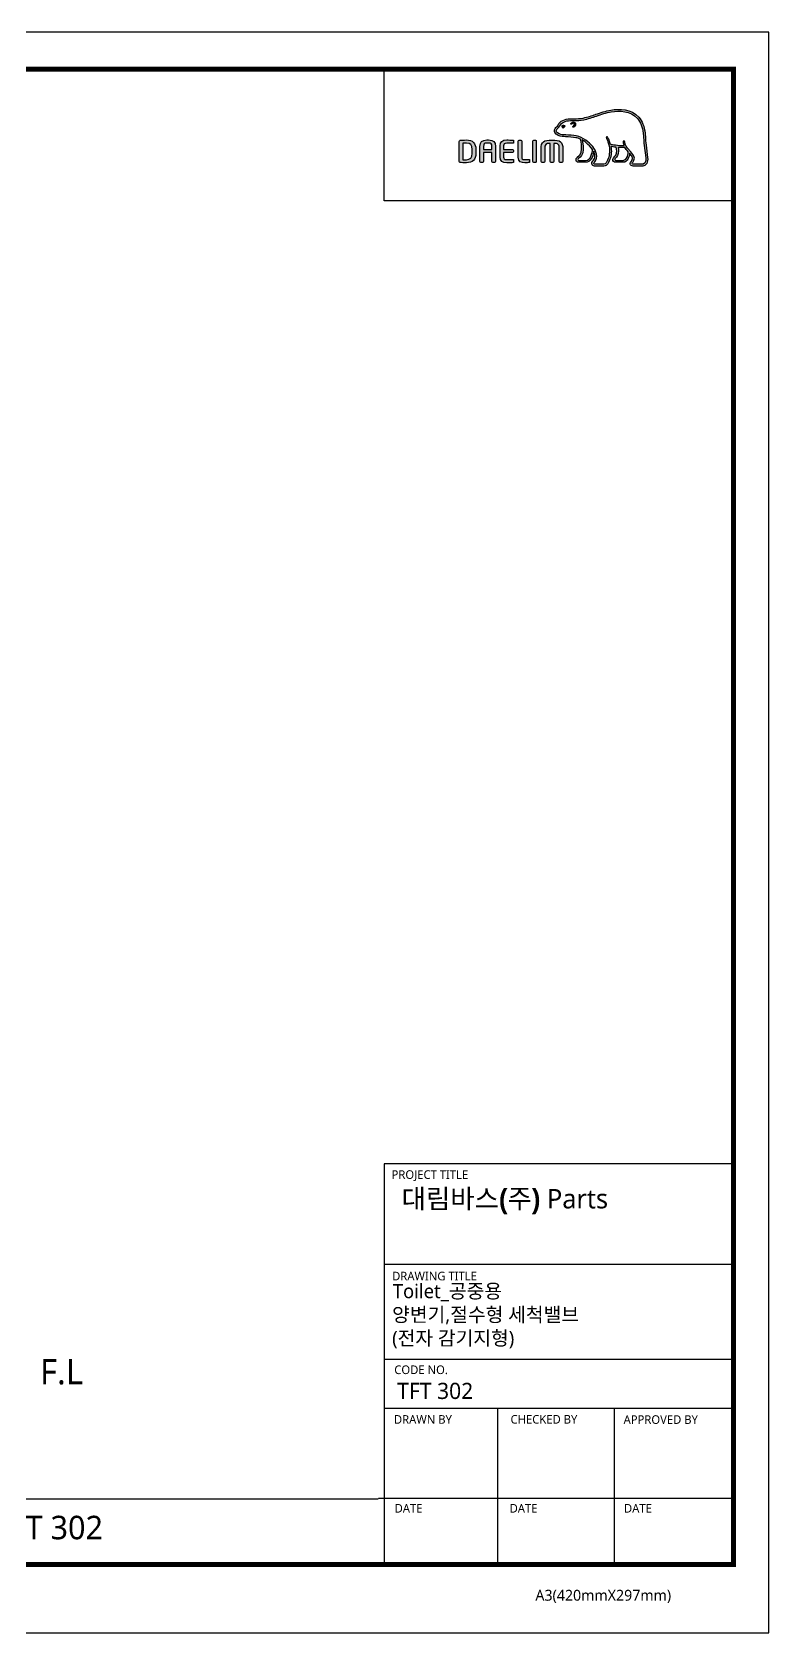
# Model space of a CAD drawing. Header units: millimetres. Extents: x 2110 to 5365, y 1236 to 3621.
# Drawn here: x 4268 to 5365, y 1236 to 3621 of the extents above; entities that cross this region are included whole.
import ezdxf

# ---------------------------------------------------------------- set-up
doc = ezdxf.new("R2010")
doc.units = ezdxf.units.MM
doc.layers.add('DIM2', color=7, linetype='Continuous')
doc.layers.add('레이어 1', color=7, linetype='Continuous')
doc.styles.add('Daelim Dimension', font='')
doc.styles.get('Daelim Dimension').set_extended_font_data('NanumGothic')

msp = doc.modelspace()

# ---------------------------------------------------------------- hatches: boundary and pattern name
at = {"layer": '레이어 1'}
h = msp.add_hatch(color=5, dxfattribs=at)
h.dxf.hatch_style = 1
edge = h.paths.add_edge_path(flags=16)
edge.add_spline(control_points=[(5179.7, 3425.1), (5178.3, 3423.6), (5176.6, 3423.6), (5176.5, 3423.6), (5176.5, 3423.6), (5162.8, 3423.6), (5162.8, 3423.6), (5162.3, 3423.6), (5161.9, 3423.7), (5161.7, 3424), (5161.5, 3424.2), (5161.4, 3424.5), (5161.4, 3424.9), (5161.4, 3425.7), (5161.9, 3426.4), (5162.5, 3427.1), (5163.1, 3427.8), (5163.6, 3428.5), (5163.9, 3429.4), (5164.7, 3431.4), (5164.6, 3433.5), (5163.7, 3435.4), (5162.1, 3438.9), (5159.7, 3441.6), (5157.3, 3444.2), (5157.3, 3444.2), (5156.5, 3445.1), (5156.5, 3445.1), (5153.5, 3448.4), (5150.4, 3451.9), (5150.1, 3456.7), (5150.1, 3457.6), (5149.6, 3458.2), (5149, 3458.2), (5149, 3458.2), (5148.2, 3457.7), (5148.1, 3457.7), (5147.9, 3457.5), (5147.8, 3457.1), (5147.8, 3456.6), (5147.8, 3456.6), (5147.8, 3456.5), (5147.8, 3456.5), (5147.9, 3454.7), (5148.3, 3453.1), (5149, 3451.3), (5149, 3451.3), (5149.1, 3451.1), (5149.1, 3451.1), (5149.1, 3451.1), (5148.9, 3451.1), (5148.9, 3451.1), (5140.1, 3450.8), (5131.4, 3452.4), (5128.9, 3453.1), (5127.3, 3459.4), (5124.8, 3463.5), (5124.7, 3463.7), (5124.5, 3464), (5124.2, 3464.3), (5123.9, 3464.4), (5123.9, 3464.4), (5123.1, 3464.3), (5123, 3464.3), (5123, 3464.2), (5122.8, 3464), (5122.6, 3463.6), (5122.6, 3463.6), (5122.5, 3463.3), (5122.5, 3463.3), (5122.5, 3463.3), (5122.8, 3462.5), (5122.8, 3462.5), (5122.9, 3462.1), (5127.5, 3454.2), (5127.5, 3443.7), (5127.5, 3437.2), (5125.8, 3431.1), (5122.4, 3425.5), (5121.6, 3424.2), (5120.6, 3423.6), (5119, 3423.6), (5119, 3423.6), (5105.4, 3423.6), (5105.4, 3423.6), (5105, 3423.6), (5104.1, 3423.9), (5104.1, 3424.9), (5104.1, 3425.5), (5104.6, 3426.3), (5105.4, 3427.3), (5111, 3433.5), (5107.8, 3443.4), (5102.4, 3449.8), (5097.1, 3456.1), (5088.6, 3463.9), (5077.7, 3465.8), (5073.8, 3466.5), (5067.4, 3466.9), (5062.3, 3467.2), (5062.3, 3467.2), (5057.1, 3467.5), (5057.1, 3467.5), (5054.4, 3467.7), (5050, 3469.4), (5048.6, 3471.9), (5048.1, 3473), (5048.1, 3474), (5048.8, 3475.3), (5049.3, 3476), (5049.9, 3476.6), (5050.7, 3477.4), (5051.5, 3478.3), (5052.4, 3479.2), (5053.1, 3480.4), (5053.1, 3480.4), (5053.3, 3480.7), (5053.3, 3480.7), (5055.9, 3485.7), (5061.3, 3488.4), (5069.3, 3488.6), (5069.3, 3488.6), (5073.8, 3488.6), (5073.8, 3488.6), (5078.8, 3488.7), (5084.4, 3488.7), (5089, 3489.7), (5095.5, 3491.1), (5102.1, 3493.3), (5107.8, 3495.3), (5107.8, 3495.3), (5108, 3495.3), (5108, 3495.3), (5115.1, 3497.8), (5122.5, 3500.3), (5130, 3501.5), (5142, 3503.5), (5158.5, 3503.4), (5168.9, 3491.8), (5173.7, 3486.3), (5176.7, 3478.9), (5177.7, 3469.7), (5177.7, 3469.7), (5177.7, 3469.7), (5177.7, 3469.7), (5177.7, 3469.5), (5177.8, 3468.5), (5178.2, 3462.6), (5178.4, 3459.8), (5178.5, 3456.8), (5179.2, 3451.4), (5179.2, 3451.4), (5181.3, 3433.2), (5181.3, 3433.2), (5181.3, 3433.2), (5181.5, 3431), (5181.5, 3431), (5181.5, 3428.4), (5180.9, 3426.4), (5179.7, 3425.1)], knot_values=[0, 0, 0, 0, 1, 1, 1, 2, 2, 2, 3, 3, 3, 4, 4, 4, 5, 5, 5, 6, 6, 6, 7, 7, 7, 8, 8, 8, 9, 9, 9, 10, 10, 10, 11, 11, 11, 12, 12, 12, 13, 13, 13, 14, 14, 14, 15, 15, 15, 16, 16, 16, 17, 17, 17, 18, 18, 18, 19, 19, 19, 20, 20, 20, 21, 21, 21, 22, 22, 22, 23, 23, 23, 24, 24, 24, 25, 25, 25, 26, 26, 26, 27, 27, 27, 28, 28, 28, 29, 29, 29, 30, 30, 30, 31, 31, 31, 32, 32, 32, 33, 33, 33, 34, 34, 34, 35, 35, 35, 36, 36, 36, 37, 37, 37, 38, 38, 38, 39, 39, 39, 40, 40, 40, 41, 41, 41, 42, 42, 42, 43, 43, 43, 44, 44, 44, 45, 45, 45, 46, 46, 46, 47, 47, 47, 48, 48, 48, 49, 49, 49, 50, 50, 50, 51, 51, 51, 52, 52, 52, 53, 53, 53, 53], degree=3, periodic=0)
edge = h.paths.add_edge_path(flags=16)
edge.add_spline(control_points=[(5148, 3429.1), (5148, 3429.1), (5136.8, 3429.1), (5136.8, 3429.1), (5135.9, 3429.1), (5135.3, 3429.7), (5135.3, 3430.6), (5135.3, 3431.2), (5135.8, 3431.9), (5136.3, 3432.4), (5138.5, 3434.6), (5140.9, 3437.6), (5140.9, 3443.3), (5140.9, 3443.3), (5140.7, 3445.9), (5140.7, 3445.9), (5140.7, 3445.9), (5140.3, 3448.4), (5140.3, 3448.4), (5140.3, 3448.4), (5140.3, 3448.6), (5140.3, 3448.6), (5140.3, 3448.6), (5140.5, 3448.6), (5140.5, 3448.6), (5142.5, 3448.4), (5146.6, 3448.2), (5150.5, 3448.4), (5151.5, 3446.8), (5153.1, 3444.8), (5155.4, 3442.1), (5155.3, 3440.8), (5154.2, 3429.1), (5148, 3429.1)], knot_values=[0, 0, 0, 0, 1, 1, 1, 2, 2, 2, 3, 3, 3, 4, 4, 4, 5, 5, 5, 6, 6, 6, 7, 7, 7, 8, 8, 8, 9, 9, 9, 10, 10, 10, 11, 11, 11, 11], degree=3, periodic=0)
edge = h.paths.add_edge_path(flags=16)
edge.add_spline(control_points=[(5091.8, 3429.1), (5091.8, 3429.1), (5081.9, 3429.1), (5081.9, 3429.1), (5081.2, 3429.1), (5080.4, 3429.7), (5080.4, 3430.6), (5080.4, 3431.1), (5080.9, 3431.8), (5081.7, 3432.5), (5084.2, 3434.4), (5087.9, 3437.4), (5088.4, 3445.7), (5088.4, 3445.7), (5088.4, 3448), (5088.4, 3448), (5088.4, 3451.5), (5087.6, 3455.8), (5086.8, 3459.6), (5086.8, 3459.6), (5086.7, 3459.9), (5086.7, 3459.9), (5086.7, 3459.9), (5087, 3459.7), (5087, 3459.7), (5088.5, 3458.8), (5096.5, 3453.3), (5102.2, 3445.3), (5101.8, 3441.5), (5099.6, 3429.1), (5091.8, 3429.1)], knot_values=[0, 0, 0, 0, 1, 1, 1, 2, 2, 2, 3, 3, 3, 4, 4, 4, 5, 5, 5, 6, 6, 6, 7, 7, 7, 8, 8, 8, 9, 9, 9, 10, 10, 10, 10], degree=3, periodic=0)
edge = h.paths.add_edge_path()
edge.add_spline(control_points=[(5184.1, 3433.5), (5184.1, 3433.5), (5182, 3451.8), (5182, 3451.8), (5181.2, 3457.2), (5181.1, 3460.1), (5181, 3462.7), (5181, 3462.7), (5180.5, 3469.9), (5180.5, 3469.9), (5179.4, 3479.8), (5176.2, 3487.8), (5171, 3493.6), (5159.8, 3506.2), (5142.3, 3506.3), (5129.5, 3504.2), (5121.7, 3503), (5114.2, 3500.4), (5107, 3497.9), (5107, 3497.9), (5106.8, 3497.8), (5106.8, 3497.8), (5101.1, 3495.9), (5094.7, 3493.7), (5088.4, 3492.4), (5084.1, 3491.5), (5078.7, 3491.4), (5073.9, 3491.4), (5073.9, 3491.4), (5069.2, 3491.3), (5069.2, 3491.3), (5060.1, 3491.1), (5053.9, 3488), (5050.8, 3482), (5050.8, 3482), (5050.7, 3481.7), (5050.7, 3481.7), (5050.2, 3480.8), (5049.4, 3480.1), (5048.7, 3479.4), (5047.9, 3478.6), (5047.1, 3477.8), (5046.4, 3476.7), (5045.8, 3475.5), (5045.5, 3474.4), (5045.5, 3473.3), (5045.5, 3472.4), (5045.7, 3471.5), (5046.2, 3470.6), (5048.1, 3467), (5053.6, 3465), (5056.9, 3464.8), (5056.9, 3464.8), (5061.7, 3464.5), (5061.8, 3464.4), (5066.7, 3464.2), (5073.3, 3463.8), (5077.2, 3463.1), (5079.4, 3462.7), (5082, 3461.9), (5084.4, 3460.8), (5084.6, 3460.2), (5085.8, 3454.7), (5085.8, 3448), (5085.8, 3448), (5085.7, 3445.8), (5085.7, 3445.8), (5085.4, 3438.8), (5082.3, 3436.3), (5080, 3434.5), (5079.8, 3434.3), (5077.8, 3432.6), (5077.6, 3430.6), (5077.5, 3429.5), (5077.8, 3428.4), (5078.5, 3427.7), (5079.3, 3426.9), (5080.4, 3426.5), (5081.9, 3426.5), (5081.9, 3426.5), (5091.8, 3426.5), (5091.8, 3426.5), (5099.1, 3426.5), (5102.8, 3434.4), (5103.9, 3441.8), (5103.9, 3441.8), (5103.9, 3442.8), (5103.9, 3442.8), (5103.9, 3442.8), (5104.2, 3442.3), (5104.2, 3442.3), (5105.1, 3440.2), (5105.7, 3437.7), (5105.7, 3435.8), (5105.7, 3433.2), (5104.9, 3430.8), (5103.3, 3429.1), (5102.9, 3428.7), (5101, 3426.7), (5101, 3424.7), (5101, 3424.7), (5101, 3424.3), (5101, 3424.3), (5101.3, 3421.9), (5103.2, 3420.8), (5105, 3420.8), (5105, 3420.8), (5119, 3420.8), (5119, 3420.8), (5121.5, 3420.8), (5123.5, 3422), (5124.8, 3424.1), (5128.4, 3430), (5130.2, 3436.4), (5130.2, 3443.2), (5130.2, 3445.3), (5130, 3447.5), (5129.6, 3449.8), (5129.6, 3449.8), (5129.5, 3450), (5129.5, 3450), (5129.5, 3450), (5129.7, 3450), (5129.7, 3450), (5131.4, 3449.7), (5134.1, 3449.2), (5137.5, 3448.8), (5137.5, 3448.8), (5137.6, 3448.8), (5137.6, 3448.8), (5137.6, 3448.8), (5138, 3446.3), (5138, 3446.3), (5138, 3446.3), (5138.1, 3445.6), (5138.1, 3445.6), (5138.1, 3445.6), (5138.2, 3443.4), (5138.2, 3443.4), (5138.2, 3437.9), (5135.8, 3435.6), (5134.4, 3434.3), (5134.4, 3434.3), (5132.6, 3432.4), (5132.4, 3430.7), (5132.4, 3430.7), (5132.3, 3430.2), (5132.3, 3430.2), (5132.3, 3429.7), (5132.4, 3428.7), (5133.4, 3427.7), (5134.2, 3426.9), (5135.4, 3426.5), (5137.1, 3426.5), (5137.1, 3426.5), (5148, 3426.5), (5148, 3426.5), (5154.6, 3426.5), (5156.6, 3434.9), (5157.4, 3439.6), (5157.4, 3439.6), (5157.4, 3440.1), (5157.4, 3440.1), (5157.4, 3440.1), (5157.7, 3439.7), (5157.7, 3439.7), (5159.2, 3437.8), (5160.5, 3435.6), (5161.2, 3434.2), (5161.5, 3433.5), (5161.7, 3432.8), (5161.7, 3432), (5161.7, 3432), (5161.4, 3430.4), (5161.4, 3430.4), (5161.2, 3429.6), (5160.6, 3428.8), (5160, 3428), (5159.2, 3426.9), (5158.3, 3425.8), (5158.3, 3424.4), (5158.3, 3424.4), (5158.4, 3423.7), (5158.4, 3423.7), (5158.8, 3421.8), (5160.3, 3420.8), (5162.6, 3420.8), (5162.6, 3420.8), (5176.5, 3420.8), (5176.5, 3420.8), (5176.8, 3420.8), (5179.6, 3420.9), (5181.7, 3423.2), (5183.4, 3425.1), (5184.3, 3427.6), (5184.3, 3431), (5184.3, 3431), (5184.1, 3433.5), (5184.1, 3433.5)], knot_values=[0, 0, 0, 0, 1, 1, 1, 2, 2, 2, 3, 3, 3, 4, 4, 4, 5, 5, 5, 6, 6, 6, 7, 7, 7, 8, 8, 8, 9, 9, 9, 10, 10, 10, 11, 11, 11, 12, 12, 12, 13, 13, 13, 14, 14, 14, 15, 15, 15, 16, 16, 16, 17, 17, 17, 18, 18, 18, 19, 19, 19, 20, 20, 20, 21, 21, 21, 22, 22, 22, 23, 23, 23, 24, 24, 24, 25, 25, 25, 26, 26, 26, 27, 27, 27, 28, 28, 28, 29, 29, 29, 30, 30, 30, 31, 31, 31, 32, 32, 32, 33, 33, 33, 34, 34, 34, 35, 35, 35, 36, 36, 36, 37, 37, 37, 38, 38, 38, 39, 39, 39, 40, 40, 40, 41, 41, 41, 42, 42, 42, 43, 43, 43, 44, 44, 44, 45, 45, 45, 46, 46, 46, 47, 47, 47, 48, 48, 48, 49, 49, 49, 50, 50, 50, 51, 51, 51, 52, 52, 52, 53, 53, 53, 54, 54, 54, 55, 55, 55, 56, 56, 56, 57, 57, 57, 58, 58, 58, 59, 59, 59, 60, 60, 60, 61, 61, 61, 62, 62, 62, 63, 63, 63, 64, 64, 64, 65, 65, 65, 66, 66, 66, 66], degree=3, periodic=0)
edge = h.paths.add_edge_path(flags=0)
edge.add_spline(control_points=[(5056.7, 3480.7), (5056.7, 3480.7), (5058.7, 3481.6), (5061.2, 3480.7), (5061.2, 3480.7), (5061.5, 3480.5), (5061.1, 3479.9), (5059.9, 3478.3), (5058.7, 3477.9), (5058.7, 3477.9), (5058.7, 3477.9), (5057.8, 3477.6), (5057.3, 3478.2), (5056.3, 3479.4), (5056.3, 3480.1), (5056.3, 3480.1), (5056.3, 3480.1), (5056.2, 3480.6), (5056.7, 3480.7)], knot_values=[0, 0, 0, 0, 1, 1, 1, 2, 2, 2, 3, 3, 3, 4, 4, 4, 5, 5, 5, 6, 6, 6, 6], degree=3, periodic=0)
edge = h.paths.add_edge_path(flags=0)
edge.add_spline(control_points=[(5070.1, 3484.4), (5069.8, 3484.1), (5069.7, 3483.6), (5070.1, 3483.3), (5070.4, 3483), (5070.9, 3483.1), (5071.2, 3483.4), (5071.4, 3483.6), (5073.1, 3485.5), (5074.5, 3484.5), (5075, 3484.2), (5075.3, 3483.6), (5075.2, 3482.9), (5075.1, 3481.8), (5074.1, 3480.5), (5073.4, 3480.1), (5073, 3479.9), (5072.8, 3479.4), (5073, 3479), (5073.1, 3478.6), (5073.7, 3478.5), (5074.1, 3478.7), (5075.3, 3479.2), (5076.8, 3481.2), (5077, 3483), (5077.1, 3484.2), (5076.6, 3485.2), (5075.6, 3485.9), (5073.4, 3487.5), (5071, 3485.4), (5070.1, 3484.4)], knot_values=[0, 0, 0, 0, 1, 1, 1, 2, 2, 2, 3, 3, 3, 4, 4, 4, 5, 5, 5, 6, 6, 6, 7, 7, 7, 8, 8, 8, 9, 9, 9, 10, 10, 10, 10], degree=3, periodic=0)
edge = h.paths.add_edge_path(flags=0)
edge.add_spline(control_points=[(5069.8, 3483), (5069.8, 3483), (5069.8, 3483), (5069.8, 3483), (5069.8, 3483), (5069.8, 3483), (5069.8, 3483)], knot_values=[0, 0, 0, 0, 1, 1, 1, 2, 2, 2, 2], degree=3, periodic=0)
h = msp.add_hatch(color=5, dxfattribs=at)
h.dxf.hatch_style = 2
edge = h.paths.add_edge_path()
edge.add_spline(control_points=[(5070.1, 3484.4), (5069.8, 3484.1), (5069.7, 3483.6), (5070.1, 3483.3), (5070.4, 3483), (5070.9, 3483.1), (5071.2, 3483.4), (5071.4, 3483.6), (5073.1, 3485.5), (5074.5, 3484.5), (5075, 3484.2), (5075.3, 3483.6), (5075.2, 3482.9), (5075.1, 3481.8), (5074.1, 3480.5), (5073.4, 3480.1), (5073, 3479.9), (5072.8, 3479.4), (5073, 3479), (5073.1, 3478.6), (5073.7, 3478.5), (5074.1, 3478.7), (5075.3, 3479.2), (5076.8, 3481.2), (5077, 3483), (5077.1, 3484.2), (5076.6, 3485.2), (5075.6, 3485.9), (5073.4, 3487.5), (5071, 3485.4), (5070.1, 3484.4)], knot_values=[0, 0, 0, 0, 1, 1, 1, 2, 2, 2, 3, 3, 3, 4, 4, 4, 5, 5, 5, 6, 6, 6, 7, 7, 7, 8, 8, 8, 9, 9, 9, 10, 10, 10, 10], degree=3, periodic=0)
h = msp.add_hatch(color=5, dxfattribs=at)
h.dxf.hatch_style = 2
edge = h.paths.add_edge_path()
edge.add_spline(control_points=[(4923.2, 3439.7), (4923.2, 3433.4), (4920.3, 3430.3), (4914.3, 3430.3), (4914.3, 3430.3), (4910.2, 3430.3), (4909.2, 3430.3), (4909.2, 3430.3), (4909.2, 3454.8), (4909.2, 3454.8), (4911.3, 3455), (4914.3, 3455.1), (4914.3, 3455.1), (4920.5, 3455.1), (4923.2, 3452.1), (4923.2, 3445.6), (4923.2, 3445.6), (4923.2, 3439.7), (4923.2, 3439.7)], knot_values=[0, 0, 0, 0, 1, 1, 1, 2, 2, 2, 3, 3, 3, 4, 4, 4, 5, 5, 5, 6, 6, 6, 6], degree=3, periodic=0)
edge = h.paths.add_edge_path()
edge.add_spline(control_points=[(4914.3, 3459.7), (4911, 3459.7), (4906.7, 3459.4), (4905.3, 3459.2), (4904.4, 3459.1), (4903.8, 3458.4), (4903.8, 3457.5), (4903.8, 3457.5), (4903.8, 3427.8), (4903.8, 3427.8), (4903.8, 3426.9), (4904.4, 3426.2), (4905.3, 3426.1), (4906.6, 3425.9), (4910.9, 3425.7), (4914.3, 3425.7), (4923.6, 3425.7), (4928.5, 3430.5), (4928.5, 3439.7), (4928.5, 3439.7), (4928.5, 3445.6), (4928.5, 3445.6), (4928.5, 3454.8), (4923.6, 3459.7), (4914.3, 3459.7)], knot_values=[0, 0, 0, 0, 1, 1, 1, 2, 2, 2, 3, 3, 3, 4, 4, 4, 5, 5, 5, 6, 6, 6, 7, 7, 7, 8, 8, 8, 8], degree=3, periodic=0)
h = msp.add_hatch(color=5, dxfattribs=at)
h.dxf.hatch_style = 2
edge = h.paths.add_edge_path()
edge.add_spline(control_points=[(4952.5, 3445.6), (4952.5, 3445.6), (4939.9, 3445.6), (4939.9, 3445.6), (4939.9, 3446.1), (4939.9, 3450.1), (4939.9, 3450.1), (4939.9, 3454.3), (4941.2, 3455), (4944.9, 3455), (4944.9, 3455), (4947.5, 3455), (4947.5, 3455), (4951.2, 3455), (4952.5, 3454.3), (4952.5, 3450.1), (4952.5, 3450.1), (4952.5, 3446.1), (4952.5, 3445.6)], knot_values=[0, 0, 0, 0, 1, 1, 1, 2, 2, 2, 3, 3, 3, 4, 4, 4, 5, 5, 5, 6, 6, 6, 6], degree=3, periodic=0)
edge = h.paths.add_edge_path()
edge.add_spline(control_points=[(4947.5, 3459.7), (4947.5, 3459.7), (4944.9, 3459.7), (4944.9, 3459.7), (4937.8, 3459.7), (4934.6, 3456.7), (4934.6, 3450.1), (4934.6, 3450.1), (4934.6, 3427.4), (4934.6, 3427.4), (4934.6, 3426.6), (4935.3, 3426), (4936.1, 3426), (4936.1, 3426), (4938.5, 3426), (4938.5, 3426), (4939.4, 3426), (4939.9, 3426.7), (4939.9, 3427.4), (4939.9, 3427.4), (4939.9, 3440.4), (4939.9, 3441), (4939.9, 3441), (4952.5, 3441), (4952.5, 3441), (4952.5, 3440.4), (4952.5, 3427.4), (4952.5, 3427.4), (4952.5, 3426.6), (4953.1, 3426), (4953.9, 3426), (4953.9, 3426), (4956.3, 3426), (4956.3, 3426), (4957.2, 3426), (4957.8, 3426.7), (4957.8, 3427.4), (4957.8, 3427.4), (4957.8, 3450.1), (4957.8, 3450.1), (4957.8, 3456.7), (4954.6, 3459.7), (4947.5, 3459.7)], knot_values=[0, 0, 0, 0, 1, 1, 1, 2, 2, 2, 3, 3, 3, 4, 4, 4, 5, 5, 5, 6, 6, 6, 7, 7, 7, 8, 8, 8, 9, 9, 9, 10, 10, 10, 11, 11, 11, 12, 12, 12, 13, 13, 13, 14, 14, 14, 14], degree=3, periodic=0)
h = msp.add_hatch(color=5, dxfattribs=at)
h.dxf.hatch_style = 2
edge = h.paths.add_edge_path()
edge.add_spline(control_points=[(4964.5, 3451), (4964.5, 3451), (4964.5, 3434.3), (4964.5, 3434.3), (4964.5, 3428.5), (4967.8, 3425.7), (4974.7, 3425.7), (4977.7, 3425.7), (4981.8, 3425.7), (4983.5, 3425.9), (4983.5, 3425.9), (4984.3, 3426), (4984.3, 3426), (4984.3, 3426), (4984.5, 3426), (4984.5, 3426), (4984.5, 3426), (4984.5, 3430.4), (4984.5, 3430.4), (4984.5, 3430.4), (4974.7, 3430.4), (4974.7, 3430.4), (4969.8, 3430.4), (4969.8, 3431.8), (4969.8, 3434.3), (4969.8, 3434.3), (4969.8, 3440.5), (4969.8, 3441), (4970.3, 3441), (4983, 3441), (4983, 3441), (4983.8, 3441), (4984.5, 3441.6), (4984.5, 3442.5), (4984.5, 3442.5), (4984.5, 3444.1), (4984.5, 3444.1), (4984.5, 3444.9), (4983.8, 3445.6), (4983, 3445.6), (4983, 3445.6), (4970.3, 3445.6), (4969.8, 3445.6), (4969.8, 3446.1), (4969.8, 3451), (4969.8, 3451), (4969.8, 3453.5), (4969.8, 3454.9), (4974.7, 3454.9), (4974.7, 3454.9), (4984.5, 3454.8), (4984.5, 3454.8), (4984.5, 3454.8), (4984.5, 3459.3), (4984.5, 3459.3), (4984.5, 3459.3), (4983.5, 3459.4), (4983.5, 3459.4), (4981.5, 3459.6), (4977.1, 3459.7), (4974.7, 3459.7), (4967.8, 3459.7), (4964.5, 3456.8), (4964.5, 3451)], knot_values=[0, 0, 0, 0, 1, 1, 1, 2, 2, 2, 3, 3, 3, 4, 4, 4, 5, 5, 5, 6, 6, 6, 7, 7, 7, 8, 8, 8, 9, 9, 9, 10, 10, 10, 11, 11, 11, 12, 12, 12, 13, 13, 13, 14, 14, 14, 15, 15, 15, 16, 16, 16, 17, 17, 17, 18, 18, 18, 19, 19, 19, 20, 20, 20, 21, 21, 21, 21], degree=3, periodic=0)
h = msp.add_hatch(color=5, dxfattribs=at)
h.dxf.hatch_style = 2
edge = h.paths.add_edge_path()
edge.add_spline(control_points=[(4993, 3459.3), (4992.2, 3459.3), (4991.5, 3458.7), (4991.5, 3457.9), (4991.5, 3457.9), (4991.5, 3434.3), (4991.5, 3434.3), (4991.5, 3426.6), (4996.7, 3425.7), (5001.3, 3425.7), (5004.6, 3425.7), (5005.5, 3425.8), (5006.5, 3426), (5006.5, 3426), (5007.1, 3426.1), (5007.1, 3426.1), (5007.1, 3426.1), (5007.8, 3426.2), (5007.8, 3426.2), (5007.8, 3426.2), (5008.1, 3426.2), (5008.1, 3426.2), (5008.1, 3426.2), (5008.1, 3430.4), (5008.1, 3430.4), (5008.1, 3430.4), (5001.3, 3430.4), (5001.3, 3430.4), (4996.8, 3430.4), (4996.8, 3432.2), (4996.8, 3433.8), (4996.8, 3433.8), (4996.8, 3457.9), (4996.8, 3457.9), (4996.8, 3458.7), (4996.1, 3459.3), (4995.3, 3459.3), (4995.3, 3459.3), (4993, 3459.3), (4993, 3459.3)], knot_values=[0, 0, 0, 0, 1, 1, 1, 2, 2, 2, 3, 3, 3, 4, 4, 4, 5, 5, 5, 6, 6, 6, 7, 7, 7, 8, 8, 8, 9, 9, 9, 10, 10, 10, 11, 11, 11, 12, 12, 12, 13, 13, 13, 13], degree=3, periodic=0)
h = msp.add_hatch(color=5, dxfattribs=at)
h.dxf.hatch_style = 2
edge = h.paths.add_edge_path()
edge.add_spline(control_points=[(5014.6, 3459.3), (5013.8, 3459.3), (5013.2, 3458.6), (5013.2, 3457.9), (5013.2, 3457.9), (5013.2, 3427.4), (5013.2, 3427.4), (5013.2, 3426.6), (5013.9, 3426), (5014.6, 3426), (5014.6, 3426), (5017.1, 3426), (5017.1, 3426), (5018, 3426), (5018.5, 3426.7), (5018.5, 3427.4), (5018.5, 3427.4), (5018.5, 3457.9), (5018.5, 3457.9), (5018.5, 3458.7), (5017.9, 3459.3), (5017.1, 3459.3), (5017.1, 3459.3), (5014.6, 3459.3), (5014.6, 3459.3)], knot_values=[0, 0, 0, 0, 1, 1, 1, 2, 2, 2, 3, 3, 3, 4, 4, 4, 5, 5, 5, 6, 6, 6, 7, 7, 7, 8, 8, 8, 8], degree=3, periodic=0)
h = msp.add_hatch(color=5, dxfattribs=at)
h.dxf.hatch_style = 2
edge = h.paths.add_edge_path()
edge.add_spline(control_points=[(5025.6, 3446.2), (5025.6, 3446.2), (5025.6, 3427.4), (5025.6, 3427.4), (5025.6, 3426.6), (5026.3, 3426), (5027.1, 3426), (5027.1, 3426), (5029.6, 3426), (5029.6, 3426), (5030.5, 3426), (5031, 3426.7), (5031, 3427.4), (5031, 3427.4), (5031, 3445.7), (5031, 3445.7), (5031, 3453.8), (5032.4, 3454.6), (5039.2, 3454.6), (5039.2, 3454.1), (5039.2, 3427.4), (5039.2, 3427.4), (5039.2, 3426.6), (5039.8, 3426), (5040.6, 3426), (5040.6, 3426), (5043.1, 3426), (5043.1, 3426), (5043.9, 3426), (5044.5, 3426.7), (5044.5, 3427.4), (5044.5, 3427.4), (5044.5, 3454), (5044.5, 3454.5), (5047.7, 3454.5), (5049.9, 3454.3), (5051.1, 3453.1), (5052.4, 3451.8), (5052.6, 3449.4), (5052.6, 3445.7), (5052.6, 3445.7), (5052.6, 3427.4), (5052.6, 3427.4), (5052.6, 3426.6), (5053.3, 3426), (5054.1, 3426), (5054.1, 3426), (5056.6, 3426), (5056.6, 3426), (5057.5, 3426), (5058, 3426.7), (5058, 3427.4), (5058, 3427.4), (5058, 3446.2), (5058, 3446.2), (5058, 3457.6), (5054, 3459.5), (5041.9, 3459.5), (5029.7, 3459.5), (5025.6, 3457.6), (5025.6, 3446.2)], knot_values=[0, 0, 0, 0, 1, 1, 1, 2, 2, 2, 3, 3, 3, 4, 4, 4, 5, 5, 5, 6, 6, 6, 7, 7, 7, 8, 8, 8, 9, 9, 9, 10, 10, 10, 11, 11, 11, 12, 12, 12, 13, 13, 13, 14, 14, 14, 15, 15, 15, 16, 16, 16, 17, 17, 17, 18, 18, 18, 19, 19, 19, 20, 20, 20, 20], degree=3, periodic=0)
h = msp.add_hatch(color=5, dxfattribs=at)
h.dxf.hatch_style = 2
edge = h.paths.add_edge_path()
edge.add_spline(control_points=[(5056.7, 3480.7), (5056.7, 3480.7), (5058.7, 3481.6), (5061.2, 3480.7), (5061.2, 3480.7), (5061.5, 3480.5), (5061.1, 3479.9), (5059.9, 3478.3), (5058.7, 3477.9), (5058.7, 3477.9), (5058.7, 3477.9), (5057.8, 3477.6), (5057.3, 3478.2), (5056.3, 3479.4), (5056.3, 3480.1), (5056.3, 3480.1), (5056.3, 3480.1), (5056.2, 3480.6), (5056.7, 3480.7)], knot_values=[0, 0, 0, 0, 1, 1, 1, 2, 2, 2, 3, 3, 3, 4, 4, 4, 5, 5, 5, 6, 6, 6, 6], degree=3, periodic=0)

# ---------------------------------------------------------------- linework, layer by layer
at = {"color": 5, "ltscale": 0.5}
for p, q in [((4792, 3369.2), (4792, 3565.1)), ((4792, 1934.6), (4792, 1334.5))]:
    msp.add_line(p, q, dxfattribs=at)
at = {"color": 5}
for p, q in [((5091.3, 3426.5), (5091.3, 3426.5)), ((2162.2, 1435.3), (4783.1, 1435.3))]:
    msp.add_line(p, q, dxfattribs=at)
at = {"color": 5, "ltscale": 40}
for p, q in [((5312.2, 3369.2), (4792, 3369.2)), ((5312.2, 1934.6), (4792, 1934.6)), ((5312.2, 1784.3), (4792, 1784.3)), ((5312.2, 1784.3), (4792, 1784.3)), ((5312.2, 1642.8), (4792, 1642.8)), ((5312.2, 1642.8), (4792, 1642.8)), ((5312.2, 1569.9), (4792, 1569.9)), ((5312.2, 1569.9), (4792, 1569.9)), ((4960.9, 1569.9), (4960.9, 1337.6)), ((5134.3, 1569.9), (5134.3, 1337.6)), ((5312.2, 1435.7), (4783.7, 1435.7)), ((5312.2, 1435.7), (4796, 1435.7)), ((5312.2, 1337.6), (4866.4, 1337.6))]:
    msp.add_line(p, q, dxfattribs=at)
at = {"ltscale": 0.5}
msp.add_lwpolyline([(2109.8, 1235.5), (5364.8, 1235.5), (5364.8, 3620.5), (2109.8, 3620.5)], close=True, dxfattribs=at)
at = {"color": 5, "linetype": 'ByBlock', "lineweight": 200, "const_width": 7.5}
msp.add_lwpolyline([(2162.2, 1337.6), (5312.2, 1337.6), (5312.2, 3565.1), (2162.2, 3565.1)], close=True, dxfattribs=at)
at = {"layer": '레이어 1', "color": 5}
for points, knots in [([(5184.1, 3433.5), (5184.1, 3433.5), (5182, 3451.8), (5182, 3451.8), (5181.2, 3457.2), (5181.1, 3460.1), (5181, 3462.7), (5181, 3462.7), (5180.5, 3469.9), (5180.5, 3469.9), (5179.4, 3479.8), (5176.2, 3487.8), (5171, 3493.6), (5159.8, 3506.2), (5142.3, 3506.3), (5129.5, 3504.2), (5121.7, 3503), (5114.2, 3500.4), (5107, 3497.9), (5107, 3497.9), (5106.8, 3497.8), (5106.8, 3497.8), (5101.1, 3495.9), (5094.7, 3493.7), (5088.4, 3492.4), (5084.1, 3491.5), (5078.7, 3491.4), (5073.9, 3491.4), (5073.9, 3491.4), (5069.2, 3491.3), (5069.2, 3491.3), (5060.1, 3491.1), (5053.9, 3488), (5050.8, 3482), (5050.8, 3482), (5050.7, 3481.7), (5050.7, 3481.7), (5050.2, 3480.8), (5049.4, 3480.1), (5048.7, 3479.4), (5047.9, 3478.6), (5047.1, 3477.8), (5046.4, 3476.7), (5045.8, 3475.5), (5045.5, 3474.4), (5045.5, 3473.3), (5045.5, 3472.4), (5045.7, 3471.5), (5046.2, 3470.6), (5048.1, 3467), (5053.6, 3465), (5056.9, 3464.8), (5056.9, 3464.8), (5061.7, 3464.5), (5061.8, 3464.4), (5066.7, 3464.2), (5073.3, 3463.8), (5077.2, 3463.1), (5079.4, 3462.7), (5082, 3461.9), (5084.4, 3460.8), (5084.6, 3460.2), (5085.8, 3454.7), (5085.8, 3448), (5085.8, 3448), (5085.7, 3445.8), (5085.7, 3445.8), (5085.4, 3438.8), (5082.3, 3436.3), (5080, 3434.5), (5079.8, 3434.3), (5077.8, 3432.6), (5077.6, 3430.6), (5077.5, 3429.5), (5077.8, 3428.4), (5078.5, 3427.7), (5079.3, 3426.9), (5080.4, 3426.5), (5081.9, 3426.5), (5081.9, 3426.5), (5091.8, 3426.5), (5091.8, 3426.5), (5099.1, 3426.5), (5102.8, 3434.4), (5103.9, 3441.8), (5103.9, 3441.8), (5103.9, 3442.8), (5103.9, 3442.8), (5103.9, 3442.8), (5104.2, 3442.3), (5104.2, 3442.3), (5105.1, 3440.2), (5105.7, 3437.7), (5105.7, 3435.8), (5105.7, 3433.2), (5104.9, 3430.8), (5103.3, 3429.1), (5102.9, 3428.7), (5101, 3426.7), (5101, 3424.7), (5101, 3424.7), (5101, 3424.3), (5101, 3424.3), (5101.3, 3421.9), (5103.2, 3420.8), (5105, 3420.8), (5105, 3420.8), (5119, 3420.8), (5119, 3420.8), (5121.5, 3420.8), (5123.5, 3422), (5124.8, 3424.1), (5128.4, 3430), (5130.2, 3436.4), (5130.2, 3443.2), (5130.2, 3445.3), (5130, 3447.5), (5129.6, 3449.8), (5129.6, 3449.8), (5129.5, 3450), (5129.5, 3450), (5129.5, 3450), (5129.7, 3450), (5129.7, 3450), (5131.4, 3449.7), (5134.1, 3449.2), (5137.5, 3448.8), (5137.5, 3448.8), (5137.6, 3448.8), (5137.6, 3448.8), (5137.6, 3448.8), (5138, 3446.3), (5138, 3446.3), (5138, 3446.3), (5138.1, 3445.6), (5138.1, 3445.6), (5138.1, 3445.6), (5138.2, 3443.4), (5138.2, 3443.4), (5138.2, 3437.9), (5135.8, 3435.6), (5134.4, 3434.3), (5134.4, 3434.3), (5132.6, 3432.4), (5132.4, 3430.7), (5132.4, 3430.7), (5132.3, 3430.2), (5132.3, 3430.2), (5132.3, 3429.7), (5132.4, 3428.7), (5133.4, 3427.7), (5134.2, 3426.9), (5135.4, 3426.5), (5137.1, 3426.5), (5137.1, 3426.5), (5148, 3426.5), (5148, 3426.5), (5154.6, 3426.5), (5156.6, 3434.9), (5157.4, 3439.6), (5157.4, 3439.6), (5157.4, 3440.1), (5157.4, 3440.1), (5157.4, 3440.1), (5157.7, 3439.7), (5157.7, 3439.7), (5159.2, 3437.8), (5160.5, 3435.6), (5161.2, 3434.2), (5161.5, 3433.5), (5161.7, 3432.8), (5161.7, 3432), (5161.7, 3432), (5161.4, 3430.4), (5161.4, 3430.4), (5161.2, 3429.6), (5160.6, 3428.8), (5160, 3428), (5159.2, 3426.9), (5158.3, 3425.8), (5158.3, 3424.4), (5158.3, 3424.4), (5158.4, 3423.7), (5158.4, 3423.7), (5158.8, 3421.8), (5160.3, 3420.8), (5162.6, 3420.8), (5162.6, 3420.8), (5176.5, 3420.8), (5176.5, 3420.8), (5176.8, 3420.8), (5179.6, 3420.9), (5181.7, 3423.2), (5183.4, 3425.1), (5184.3, 3427.6), (5184.3, 3431), (5184.3, 3431), (5184.1, 3433.5), (5184.1, 3433.5)], [0, 0, 0, 0, 1, 1, 1, 2, 2, 2, 3, 3, 3, 4, 4, 4, 5, 5, 5, 6, 6, 6, 7, 7, 7, 8, 8, 8, 9, 9, 9, 10, 10, 10, 11, 11, 11, 12, 12, 12, 13, 13, 13, 14, 14, 14, 15, 15, 15, 16, 16, 16, 17, 17, 17, 18, 18, 18, 19, 19, 19, 20, 20, 20, 21, 21, 21, 22, 22, 22, 23, 23, 23, 24, 24, 24, 25, 25, 25, 26, 26, 26, 27, 27, 27, 28, 28, 28, 29, 29, 29, 30, 30, 30, 31, 31, 31, 32, 32, 32, 33, 33, 33, 34, 34, 34, 35, 35, 35, 36, 36, 36, 37, 37, 37, 38, 38, 38, 39, 39, 39, 40, 40, 40, 41, 41, 41, 42, 42, 42, 43, 43, 43, 44, 44, 44, 45, 45, 45, 46, 46, 46, 47, 47, 47, 48, 48, 48, 49, 49, 49, 50, 50, 50, 51, 51, 51, 52, 52, 52, 53, 53, 53, 54, 54, 54, 55, 55, 55, 56, 56, 56, 57, 57, 57, 58, 58, 58, 59, 59, 59, 60, 60, 60, 61, 61, 61, 62, 62, 62, 63, 63, 63, 64, 64, 64, 65, 65, 65, 66, 66, 66, 66]), ([(5070.1, 3484.4), (5069.8, 3484.1), (5069.7, 3483.6), (5070.1, 3483.3), (5070.4, 3483), (5070.9, 3483.1), (5071.2, 3483.4), (5071.4, 3483.6), (5073.1, 3485.5), (5074.5, 3484.5), (5075, 3484.2), (5075.3, 3483.6), (5075.2, 3482.9), (5075.1, 3481.8), (5074.1, 3480.5), (5073.4, 3480.1), (5073, 3479.9), (5072.8, 3479.4), (5073, 3479), (5073.1, 3478.6), (5073.7, 3478.5), (5074.1, 3478.7), (5075.3, 3479.2), (5076.8, 3481.2), (5077, 3483), (5077.1, 3484.2), (5076.6, 3485.2), (5075.6, 3485.9), (5073.4, 3487.5), (5071, 3485.4), (5070.1, 3484.4)], [0, 0, 0, 0, 1, 1, 1, 2, 2, 2, 3, 3, 3, 4, 4, 4, 5, 5, 5, 6, 6, 6, 7, 7, 7, 8, 8, 8, 9, 9, 9, 10, 10, 10, 10]), ([(5069.8, 3483), (5069.8, 3483), (5069.8, 3483), (5069.8, 3483), (5069.8, 3483), (5069.8, 3483), (5069.8, 3483)], [0, 0, 0, 0, 1, 1, 1, 2, 2, 2, 2]), ([(4914.3, 3459.7), (4911, 3459.7), (4906.7, 3459.4), (4905.3, 3459.2), (4904.4, 3459.1), (4903.8, 3458.4), (4903.8, 3457.5), (4903.8, 3457.5), (4903.8, 3427.8), (4903.8, 3427.8), (4903.8, 3426.9), (4904.4, 3426.2), (4905.3, 3426.1), (4906.6, 3425.9), (4910.9, 3425.7), (4914.3, 3425.7), (4923.6, 3425.7), (4928.5, 3430.5), (4928.5, 3439.7), (4928.5, 3439.7), (4928.5, 3445.6), (4928.5, 3445.6), (4928.5, 3454.8), (4923.6, 3459.7), (4914.3, 3459.7)], [0, 0, 0, 0, 1, 1, 1, 2, 2, 2, 3, 3, 3, 4, 4, 4, 5, 5, 5, 6, 6, 6, 7, 7, 7, 8, 8, 8, 8]), ([(4947.5, 3459.7), (4947.5, 3459.7), (4944.9, 3459.7), (4944.9, 3459.7), (4937.8, 3459.7), (4934.6, 3456.7), (4934.6, 3450.1), (4934.6, 3450.1), (4934.6, 3427.4), (4934.6, 3427.4), (4934.6, 3426.6), (4935.3, 3426), (4936.1, 3426), (4936.1, 3426), (4938.5, 3426), (4938.5, 3426), (4939.4, 3426), (4939.9, 3426.7), (4939.9, 3427.4), (4939.9, 3427.4), (4939.9, 3440.4), (4939.9, 3441), (4939.9, 3441), (4952.5, 3441), (4952.5, 3441), (4952.5, 3440.4), (4952.5, 3427.4), (4952.5, 3427.4), (4952.5, 3426.6), (4953.1, 3426), (4953.9, 3426), (4953.9, 3426), (4956.3, 3426), (4956.3, 3426), (4957.2, 3426), (4957.8, 3426.7), (4957.8, 3427.4), (4957.8, 3427.4), (4957.8, 3450.1), (4957.8, 3450.1), (4957.8, 3456.7), (4954.6, 3459.7), (4947.5, 3459.7)], [0, 0, 0, 0, 1, 1, 1, 2, 2, 2, 3, 3, 3, 4, 4, 4, 5, 5, 5, 6, 6, 6, 7, 7, 7, 8, 8, 8, 9, 9, 9, 10, 10, 10, 11, 11, 11, 12, 12, 12, 13, 13, 13, 14, 14, 14, 14]), ([(4964.5, 3451), (4964.5, 3451), (4964.5, 3434.3), (4964.5, 3434.3), (4964.5, 3428.5), (4967.8, 3425.7), (4974.7, 3425.7), (4977.7, 3425.7), (4981.8, 3425.7), (4983.5, 3425.9), (4983.5, 3425.9), (4984.3, 3426), (4984.3, 3426), (4984.3, 3426), (4984.5, 3426), (4984.5, 3426), (4984.5, 3426), (4984.5, 3430.4), (4984.5, 3430.4), (4984.5, 3430.4), (4974.7, 3430.4), (4974.7, 3430.4), (4969.8, 3430.4), (4969.8, 3431.8), (4969.8, 3434.3), (4969.8, 3434.3), (4969.8, 3440.5), (4969.8, 3441), (4970.3, 3441), (4983, 3441), (4983, 3441), (4983.8, 3441), (4984.5, 3441.6), (4984.5, 3442.5), (4984.5, 3442.5), (4984.5, 3444.1), (4984.5, 3444.1), (4984.5, 3444.9), (4983.8, 3445.6), (4983, 3445.6), (4983, 3445.6), (4970.3, 3445.6), (4969.8, 3445.6), (4969.8, 3446.1), (4969.8, 3451), (4969.8, 3451), (4969.8, 3453.5), (4969.8, 3454.9), (4974.7, 3454.9), (4974.7, 3454.9), (4984.5, 3454.8), (4984.5, 3454.8), (4984.5, 3454.8), (4984.5, 3459.3), (4984.5, 3459.3), (4984.5, 3459.3), (4983.5, 3459.4), (4983.5, 3459.4), (4981.5, 3459.6), (4977.1, 3459.7), (4974.7, 3459.7), (4967.8, 3459.7), (4964.5, 3456.8), (4964.5, 3451)], [0, 0, 0, 0, 1, 1, 1, 2, 2, 2, 3, 3, 3, 4, 4, 4, 5, 5, 5, 6, 6, 6, 7, 7, 7, 8, 8, 8, 9, 9, 9, 10, 10, 10, 11, 11, 11, 12, 12, 12, 13, 13, 13, 14, 14, 14, 15, 15, 15, 16, 16, 16, 17, 17, 17, 18, 18, 18, 19, 19, 19, 20, 20, 20, 21, 21, 21, 21]), ([(4993, 3459.3), (4992.2, 3459.3), (4991.5, 3458.7), (4991.5, 3457.9), (4991.5, 3457.9), (4991.5, 3434.3), (4991.5, 3434.3), (4991.5, 3426.6), (4996.7, 3425.7), (5001.3, 3425.7), (5004.6, 3425.7), (5005.5, 3425.8), (5006.5, 3426), (5006.5, 3426), (5007.1, 3426.1), (5007.1, 3426.1), (5007.1, 3426.1), (5007.8, 3426.2), (5007.8, 3426.2), (5007.8, 3426.2), (5008.1, 3426.2), (5008.1, 3426.2), (5008.1, 3426.2), (5008.1, 3430.4), (5008.1, 3430.4), (5008.1, 3430.4), (5001.3, 3430.4), (5001.3, 3430.4), (4996.8, 3430.4), (4996.8, 3432.2), (4996.8, 3433.8), (4996.8, 3433.8), (4996.8, 3457.9), (4996.8, 3457.9), (4996.8, 3458.7), (4996.1, 3459.3), (4995.3, 3459.3), (4995.3, 3459.3), (4993, 3459.3), (4993, 3459.3)], [0, 0, 0, 0, 1, 1, 1, 2, 2, 2, 3, 3, 3, 4, 4, 4, 5, 5, 5, 6, 6, 6, 7, 7, 7, 8, 8, 8, 9, 9, 9, 10, 10, 10, 11, 11, 11, 12, 12, 12, 13, 13, 13, 13]), ([(5014.6, 3459.3), (5013.8, 3459.3), (5013.2, 3458.6), (5013.2, 3457.9), (5013.2, 3457.9), (5013.2, 3427.4), (5013.2, 3427.4), (5013.2, 3426.6), (5013.9, 3426), (5014.6, 3426), (5014.6, 3426), (5017.1, 3426), (5017.1, 3426), (5018, 3426), (5018.5, 3426.7), (5018.5, 3427.4), (5018.5, 3427.4), (5018.5, 3457.9), (5018.5, 3457.9), (5018.5, 3458.7), (5017.9, 3459.3), (5017.1, 3459.3), (5017.1, 3459.3), (5014.6, 3459.3), (5014.6, 3459.3)], [0, 0, 0, 0, 1, 1, 1, 2, 2, 2, 3, 3, 3, 4, 4, 4, 5, 5, 5, 6, 6, 6, 7, 7, 7, 8, 8, 8, 8]), ([(5025.6, 3446.2), (5025.6, 3446.2), (5025.6, 3427.4), (5025.6, 3427.4), (5025.6, 3426.6), (5026.3, 3426), (5027.1, 3426), (5027.1, 3426), (5029.6, 3426), (5029.6, 3426), (5030.5, 3426), (5031, 3426.7), (5031, 3427.4), (5031, 3427.4), (5031, 3445.7), (5031, 3445.7), (5031, 3453.8), (5032.4, 3454.6), (5039.2, 3454.6), (5039.2, 3454.1), (5039.2, 3427.4), (5039.2, 3427.4), (5039.2, 3426.6), (5039.8, 3426), (5040.6, 3426), (5040.6, 3426), (5043.1, 3426), (5043.1, 3426), (5043.9, 3426), (5044.5, 3426.7), (5044.5, 3427.4), (5044.5, 3427.4), (5044.5, 3454), (5044.5, 3454.5), (5047.7, 3454.5), (5049.9, 3454.3), (5051.1, 3453.1), (5052.4, 3451.8), (5052.6, 3449.4), (5052.6, 3445.7), (5052.6, 3445.7), (5052.6, 3427.4), (5052.6, 3427.4), (5052.6, 3426.6), (5053.3, 3426), (5054.1, 3426), (5054.1, 3426), (5056.6, 3426), (5056.6, 3426), (5057.5, 3426), (5058, 3426.7), (5058, 3427.4), (5058, 3427.4), (5058, 3446.2), (5058, 3446.2), (5058, 3457.6), (5054, 3459.5), (5041.9, 3459.5), (5029.7, 3459.5), (5025.6, 3457.6), (5025.6, 3446.2)], [0, 0, 0, 0, 1, 1, 1, 2, 2, 2, 3, 3, 3, 4, 4, 4, 5, 5, 5, 6, 6, 6, 7, 7, 7, 8, 8, 8, 9, 9, 9, 10, 10, 10, 11, 11, 11, 12, 12, 12, 13, 13, 13, 14, 14, 14, 15, 15, 15, 16, 16, 16, 17, 17, 17, 18, 18, 18, 19, 19, 19, 20, 20, 20, 20]), ([(5056.7, 3480.7), (5056.7, 3480.7), (5058.7, 3481.6), (5061.2, 3480.7), (5061.2, 3480.7), (5061.5, 3480.5), (5061.1, 3479.9), (5059.9, 3478.3), (5058.7, 3477.9), (5058.7, 3477.9), (5058.7, 3477.9), (5057.8, 3477.6), (5057.3, 3478.2), (5056.3, 3479.4), (5056.3, 3480.1), (5056.3, 3480.1), (5056.3, 3480.1), (5056.2, 3480.6), (5056.7, 3480.7)], [0, 0, 0, 0, 1, 1, 1, 2, 2, 2, 3, 3, 3, 4, 4, 4, 5, 5, 5, 6, 6, 6, 6]), ([(5091.8, 3429.1), (5091.8, 3429.1), (5081.9, 3429.1), (5081.9, 3429.1), (5081.2, 3429.1), (5080.4, 3429.7), (5080.4, 3430.6), (5080.4, 3431.1), (5080.9, 3431.8), (5081.7, 3432.5), (5084.2, 3434.4), (5087.9, 3437.4), (5088.4, 3445.7), (5088.4, 3445.7), (5088.4, 3448), (5088.4, 3448), (5088.4, 3451.5), (5087.6, 3455.8), (5086.8, 3459.6), (5086.8, 3459.6), (5086.7, 3459.9), (5086.7, 3459.9), (5086.7, 3459.9), (5087, 3459.7), (5087, 3459.7), (5088.5, 3458.8), (5096.5, 3453.3), (5102.2, 3445.3), (5101.8, 3441.5), (5099.6, 3429.1), (5091.8, 3429.1)], [0, 0, 0, 0, 1, 1, 1, 2, 2, 2, 3, 3, 3, 4, 4, 4, 5, 5, 5, 6, 6, 6, 7, 7, 7, 8, 8, 8, 9, 9, 9, 10, 10, 10, 10]), ([(5122.8, 3462.5), (5122.9, 3462.1), (5127.5, 3454.2), (5127.5, 3443.7), (5127.5, 3437.2), (5125.8, 3431.1), (5122.4, 3425.5)], [24, 24, 24, 24, 25, 25, 25, 26, 26, 26, 26]), ([(4923.2, 3439.7), (4923.2, 3433.4), (4920.3, 3430.3), (4914.3, 3430.3), (4914.3, 3430.3), (4910.2, 3430.3), (4909.2, 3430.3), (4909.2, 3430.3), (4909.2, 3454.8), (4909.2, 3454.8), (4911.3, 3455), (4914.3, 3455.1), (4914.3, 3455.1), (4920.5, 3455.1), (4923.2, 3452.1), (4923.2, 3445.6), (4923.2, 3445.6), (4923.2, 3439.7), (4923.2, 3439.7)], [0, 0, 0, 0, 1, 1, 1, 2, 2, 2, 3, 3, 3, 4, 4, 4, 5, 5, 5, 6, 6, 6, 6]), ([(4952.5, 3445.6), (4952.5, 3445.6), (4939.9, 3445.6), (4939.9, 3445.6), (4939.9, 3446.1), (4939.9, 3450.1), (4939.9, 3450.1), (4939.9, 3454.3), (4941.2, 3455), (4944.9, 3455), (4944.9, 3455), (4947.5, 3455), (4947.5, 3455), (4951.2, 3455), (4952.5, 3454.3), (4952.5, 3450.1), (4952.5, 3450.1), (4952.5, 3446.1), (4952.5, 3445.6)], [0, 0, 0, 0, 1, 1, 1, 2, 2, 2, 3, 3, 3, 4, 4, 4, 5, 5, 5, 6, 6, 6, 6]), ([(5148, 3429.1), (5148, 3429.1), (5136.8, 3429.1), (5136.8, 3429.1), (5135.9, 3429.1), (5135.3, 3429.7), (5135.3, 3430.6), (5135.3, 3431.2), (5135.8, 3431.9), (5136.3, 3432.4), (5138.5, 3434.6), (5140.9, 3437.6), (5140.9, 3443.3), (5140.9, 3443.3), (5140.7, 3445.9), (5140.7, 3445.9), (5140.7, 3445.9), (5140.3, 3448.4), (5140.3, 3448.4), (5140.3, 3448.4), (5140.3, 3448.6), (5140.3, 3448.6), (5140.3, 3448.6), (5140.5, 3448.6), (5140.5, 3448.6), (5142.5, 3448.4), (5146.6, 3448.2), (5150.5, 3448.4), (5151.5, 3446.8), (5153.1, 3444.8), (5155.4, 3442.1), (5155.3, 3440.8), (5154.2, 3429.1), (5148, 3429.1)], [0, 0, 0, 0, 1, 1, 1, 2, 2, 2, 3, 3, 3, 4, 4, 4, 5, 5, 5, 6, 6, 6, 7, 7, 7, 8, 8, 8, 9, 9, 9, 10, 10, 10, 11, 11, 11, 11]), ([(5105.4, 3423.6), (5105, 3423.6), (5104.1, 3423.9), (5104.1, 3424.9), (5104.1, 3425.5), (5104.6, 3426.3), (5105.4, 3427.3)], [28, 28, 28, 28, 29, 29, 29, 30, 30, 30, 30]), ([(5161.7, 3424), (5161.5, 3424.2), (5161.4, 3424.5), (5161.4, 3424.9), (5161.4, 3425.7), (5161.9, 3426.4), (5162.5, 3427.1)], [3, 3, 3, 3, 4, 4, 4, 5, 5, 5, 5])]:
    msp.add_open_spline(points, degree=3, knots=knots, dxfattribs=at)
for points in [[(5053.3, 3480.7), (5055.9, 3485.7), (5061.3, 3488.4), (5069.3, 3488.6)], [(5069.3, 3488.6), (5069.3, 3488.6), (5073.8, 3488.6), (5073.8, 3488.6)], [(5073.8, 3488.6), (5078.8, 3488.7), (5084.4, 3488.7), (5089, 3489.7)], [(5089, 3489.7), (5095.5, 3491.1), (5102.1, 3493.3), (5107.8, 3495.3)], [(5107.8, 3495.3), (5107.8, 3495.3), (5108, 3495.3), (5108, 3495.3)], [(5108, 3495.3), (5115.1, 3497.8), (5122.5, 3500.3), (5130, 3501.5)], [(5130, 3501.5), (5142, 3503.5), (5158.5, 3503.4), (5168.9, 3491.8)], [(5168.9, 3491.8), (5173.7, 3486.3), (5176.7, 3478.9), (5177.7, 3469.7)], [(5048.6, 3471.9), (5048.1, 3473), (5048.1, 3474), (5048.8, 3475.3)], [(5057.1, 3467.5), (5054.4, 3467.7), (5050, 3469.4), (5048.6, 3471.9)], [(5048.8, 3475.3), (5049.3, 3476), (5049.9, 3476.6), (5050.7, 3477.4)], [(5050.7, 3477.4), (5051.5, 3478.3), (5052.4, 3479.2), (5053.1, 3480.4)], [(5053.1, 3480.4), (5053.1, 3480.4), (5053.3, 3480.7), (5053.3, 3480.7)], [(5062.3, 3467.2), (5062.3, 3467.2), (5057.1, 3467.5), (5057.1, 3467.5)], [(5077.7, 3465.8), (5073.8, 3466.5), (5067.4, 3466.9), (5062.3, 3467.2)], [(5102.4, 3449.8), (5097.1, 3456.1), (5088.6, 3463.9), (5077.7, 3465.8)], [(5122.6, 3463.6), (5122.6, 3463.6), (5122.5, 3463.3), (5122.5, 3463.3)], [(5122.5, 3463.3), (5122.5, 3463.3), (5122.8, 3462.5), (5122.8, 3462.5)], [(5123, 3464.3), (5123, 3464.2), (5122.8, 3464), (5122.6, 3463.6)], [(5123.9, 3464.4), (5123.9, 3464.4), (5123.1, 3464.3), (5123, 3464.3)], [(5124.7, 3463.7), (5124.5, 3464), (5124.2, 3464.3), (5123.9, 3464.4)], [(5128.9, 3453.1), (5127.3, 3459.4), (5124.8, 3463.5), (5124.7, 3463.7)], [(5177.7, 3469.7), (5177.7, 3469.7), (5177.7, 3469.7), (5177.7, 3469.7)], [(5177.7, 3469.7), (5177.7, 3469.5), (5177.8, 3468.5), (5178.2, 3462.6)], [(5178.2, 3462.6), (5178.4, 3459.8), (5178.5, 3456.8), (5179.2, 3451.4)], [(5105.4, 3427.3), (5111, 3433.5), (5107.8, 3443.4), (5102.4, 3449.8)], [(5148.9, 3451.1), (5140.1, 3450.8), (5131.4, 3452.4), (5128.9, 3453.1)], [(5148.1, 3457.7), (5147.9, 3457.5), (5147.8, 3457.1), (5147.8, 3456.6)], [(5147.8, 3456.6), (5147.8, 3456.6), (5147.8, 3456.5), (5147.8, 3456.5)], [(5147.8, 3456.5), (5147.9, 3454.7), (5148.3, 3453.1), (5149, 3451.3)], [(5149, 3458.2), (5149, 3458.2), (5148.2, 3457.7), (5148.1, 3457.7)], [(5149.1, 3451.1), (5149.1, 3451.1), (5148.9, 3451.1), (5148.9, 3451.1)], [(5150.1, 3456.7), (5150.1, 3457.6), (5149.6, 3458.2), (5149, 3458.2)], [(5149, 3451.3), (5149, 3451.3), (5149.1, 3451.1), (5149.1, 3451.1)], [(5156.5, 3445.1), (5153.5, 3448.4), (5150.4, 3451.9), (5150.1, 3456.7)], [(5157.3, 3444.2), (5157.3, 3444.2), (5156.5, 3445.1), (5156.5, 3445.1)], [(5163.7, 3435.4), (5162.1, 3438.9), (5159.7, 3441.6), (5157.3, 3444.2)], [(5163.9, 3429.4), (5164.7, 3431.4), (5164.6, 3433.5), (5163.7, 3435.4)], [(5179.2, 3451.4), (5179.2, 3451.4), (5181.3, 3433.2), (5181.3, 3433.2)], [(5119, 3423.6), (5119, 3423.6), (5105.4, 3423.6), (5105.4, 3423.6)], [(5122.4, 3425.5), (5121.6, 3424.2), (5120.6, 3423.6), (5119, 3423.6)], [(5162.8, 3423.6), (5162.3, 3423.6), (5161.9, 3423.7), (5161.7, 3424)], [(5162.5, 3427.1), (5163.1, 3427.8), (5163.6, 3428.5), (5163.9, 3429.4)], [(5176.5, 3423.6), (5176.5, 3423.6), (5162.8, 3423.6), (5162.8, 3423.6)], [(5179.7, 3425.1), (5178.3, 3423.6), (5176.6, 3423.6), (5176.5, 3423.6)], [(5181.5, 3431), (5181.5, 3428.4), (5180.9, 3426.4), (5179.7, 3425.1)], [(5181.3, 3433.2), (5181.3, 3433.2), (5181.5, 3431), (5181.5, 3431)]]:
    msp.add_open_spline(points, degree=3, dxfattribs=at)

# ---------------------------------------------------------------- texts
at = {"color": 5, "ltscale": 40, "style": 'Daelim Dimension'}
for s, height, p in [('PROJECT TITLE', 12.845, (4803, 1912)), ('DRAWING TITLE', 12.845, (4803.8, 1760.8)), ('CODE NO.', 12.85, (4807, 1621.2)), ('DRAWN BY', 12.85, (4806.5, 1547.2)), ('CHECKED BY', 12.85, (4980.1, 1547.4)), ('APPROVED BY', 12.845, (5148.4, 1547)), ('DATE', 12.85, (4807.5, 1414.8)), ('DATE', 12.85, (4978.7, 1414.8)), ('DATE', 12.85, (5149, 1414.8)), ('A3(420mmX297mm)', 16.212, (5017.1, 1283.6))]:
    msp.add_text(s, height=height, dxfattribs=at).set_placement(p)
at = {"attachment_point": 1, "style": 'Daelim Dimension'}
for s, insert, char_height, width in [('{\\fPretendard Variable SemiBold|b0|i0|c129|p2;\\C7;대림바스(주)} Parts', (4818, 1896.9), 28.843, 463.573), (' {\\H0.873x;Toilet_공중용\\P 양변기,절수형 세척밸브\\P (전자 감기지형)}', (4796.7, 1755.3), 24.079, 525.234), ('TFT 302', (4811.4, 1608.2), 24.08, 405.218)]:
    msp.add_mtext(s, dxfattribs=dict(at, insert=insert, char_height=char_height, width=width))
at = {"color": 2, "insert": (2712, 1410.1), "char_height": 35, "width": 2289.029, "attachment_point": 1, "style": 'Daelim Dimension'}
msp.add_mtext('{\\fPretendard Variable SemiBold|b0|i0|c129|p2;대림바스(주)}_Parts _Toilet_{\\fGulim|b0|i0|c129|p50;공중용}_{\\fGulim|b0|i0|c129|p50;양변기}/{\\fGulim|b0|i0|c129|p50;절수형 세척밸브}({\\fGulim|b0|i0|c129|p50;전자 감지기형})_TFT 302', dxfattribs=at)
at = {"layer": 'DIM2', "color": 3, "insert": (4279.6, 1605.3), "char_height": 37.5, "width": 105.541, "attachment_point": 7, "line_spacing_factor": 0.963855, "style": 'Daelim Dimension'}
msp.add_mtext('F.L', dxfattribs=at)

doc.saveas('drawing.dxf')
